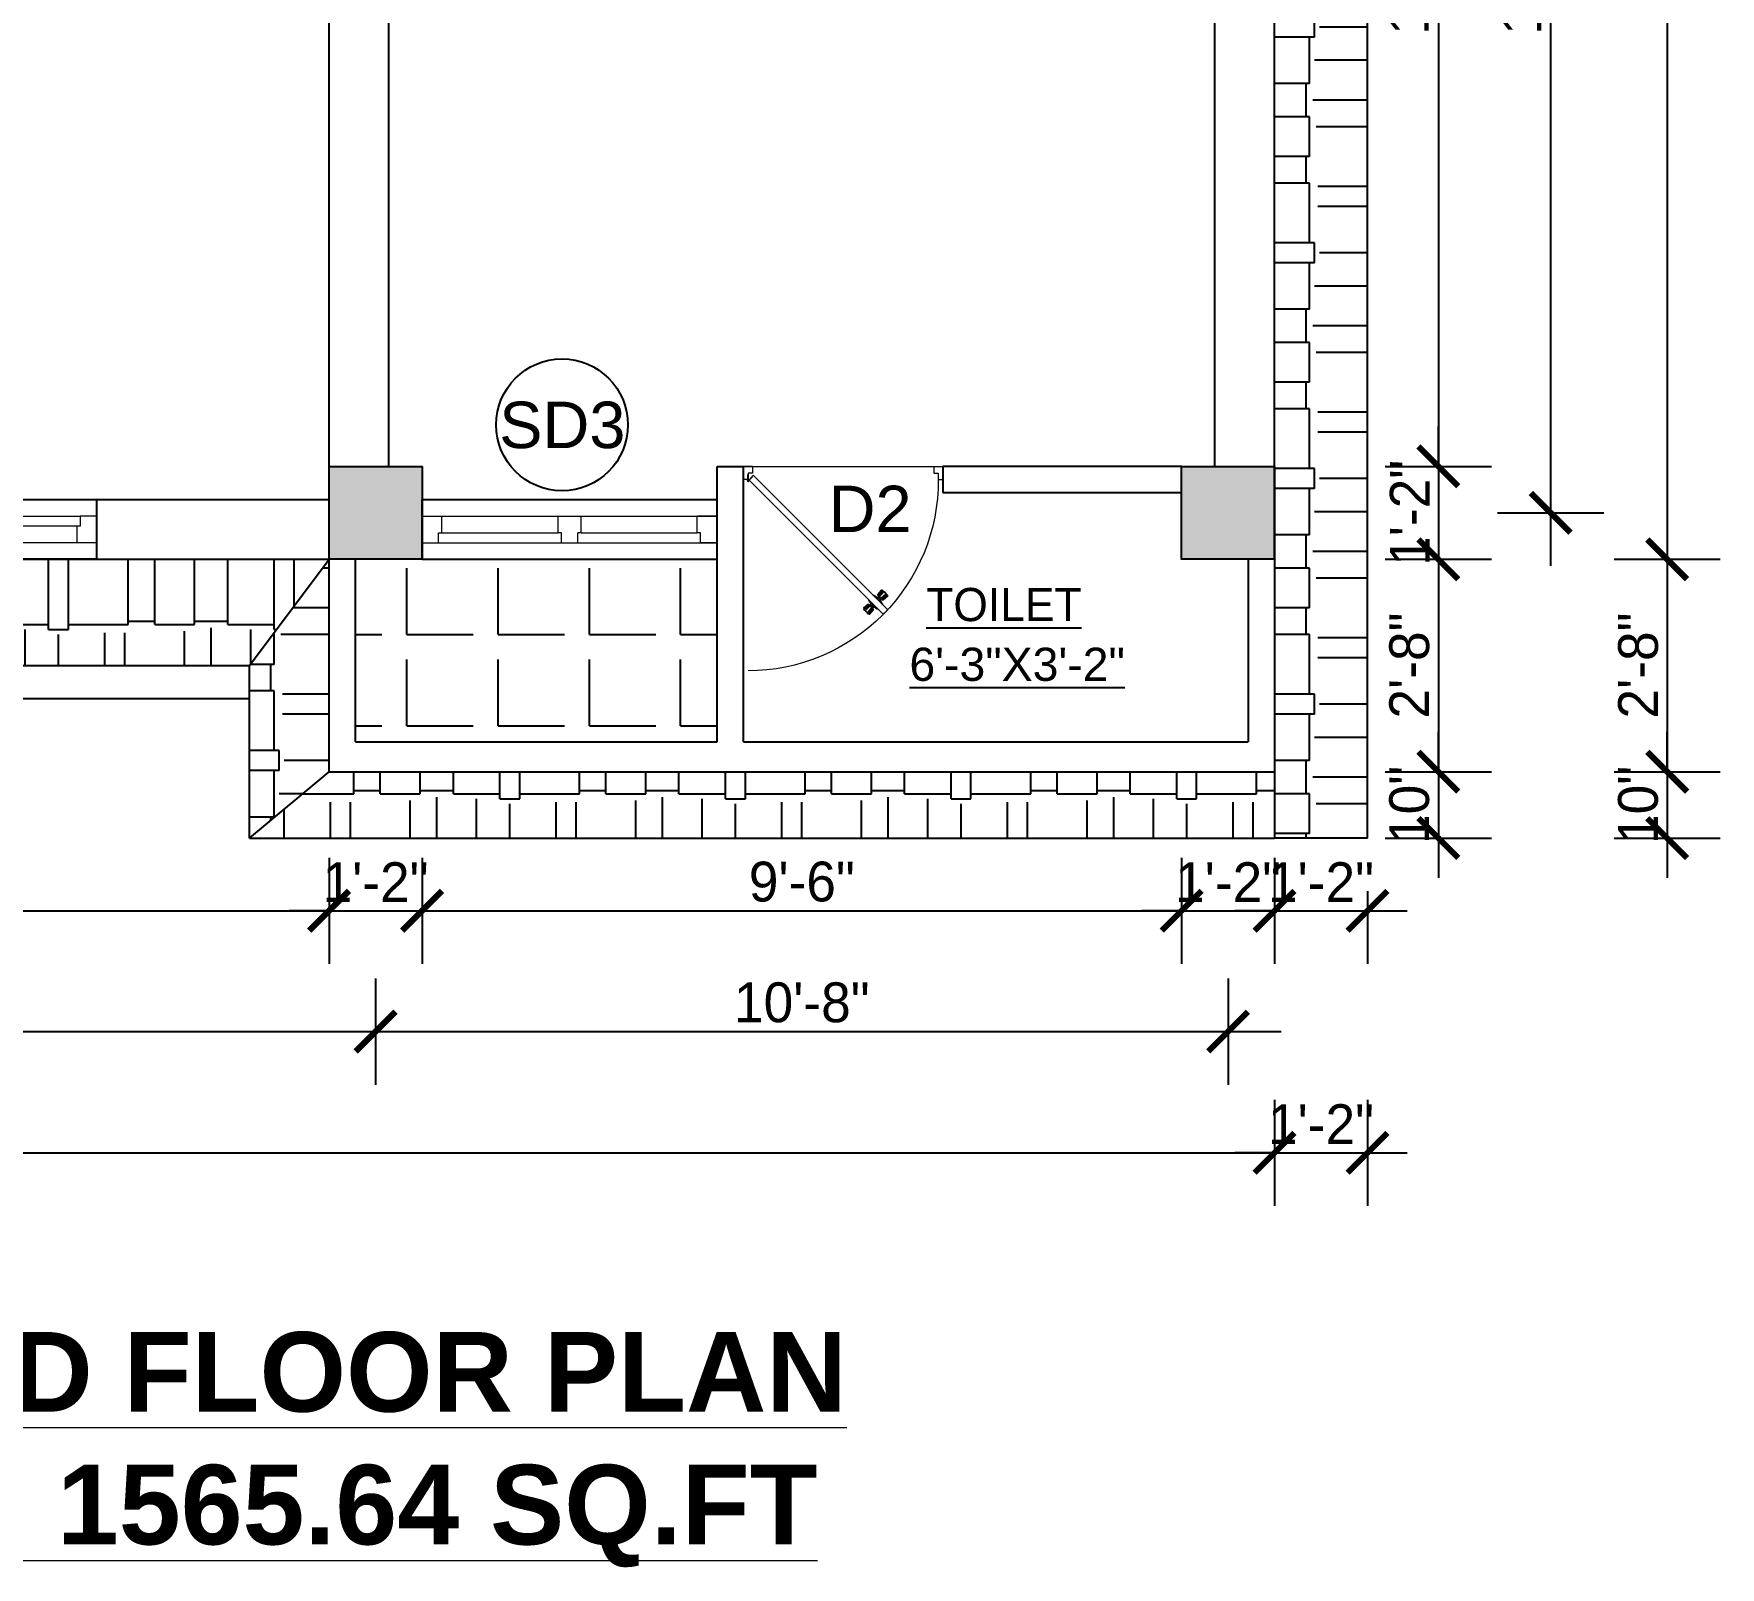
# Model space of a CAD drawing. Header units: inches. Extents: x 3672 to 10975, y -27382 to -746.
# Drawn here: x 5031.4 to 5285.6, y -25804.3 to -25573.3 of the extents above; entities that cross this region are included whole.
import ezdxf

# ---------------------------------------------------------------- set-up
doc = ezdxf.new("R2010")
doc.units = ezdxf.units.IN
doc.header["$LTSCALE"] = 17
doc.header["$MEASUREMENT"] = 0
for name, color, linetype, lineweight in [('25 BOT BAR', 12, 'Continuous', 25), ('DOOR & WIN', 1, 'Continuous', 25), ('OUTLINE', 1, 'Continuous', 25), ('PUERTAS', 7, 'Continuous', 9), ('TEXT', 231, 'Continuous', 20), ('WINDOW FRAME PLAN', 162, 'Continuous', 18)]:
    doc.layers.add(name, color=color, linetype=linetype, lineweight=lineweight)
doc.styles.add('ARCHITECTURE', font='stylu.ttf')
doc.styles.add('DIMTEXT', font='arial.ttf', dxfattribs={"height": 6})
doc.dimstyles.new('8 SCALE', dxfattribs={"dimscale": 0, "dimtxt": 6, "dimasz": 6, "dimexe": 8, "dimexo": 8, "dimgap": 1.25, "dimtad": 1, "dimdec": 0, "dimzin": 3, "dimdsep": 46, "dimlunit": 4, "dimtxsty": 'ARCHITECTURE', "dimblk": 'ARCHTICK', "dimcen": 8, "dimdle": 8, "dimclrd": 5, "dimclre": 5, "dimclrt": 7, "dimadec": 0, "dimazin": 0, "dimtfac": 0.75, "dimtdec": 0, "dimtix": 1, "dimtmove": 2, "dimatfit": 3, "dimldrblk": 'ARCHTICK', "dimfxl": 8, "dimfxlon": 1, "dimtolj": 1, "dimtzin": 0, "dimlwd": -1, "dimlwe": -1, "dimarcsym": 0})
pattern_1 = [(90, (-5252.342, -6798.299), (-12, 25.5), [6, -5, 7, -3, 9, -4]), (90, (-5252.842, -6792.299), (-12, 25.5), [5, -19, 4, -6]), (90, (-5251.592, -6780.299), (-12, 25.5), [3, -31]), (180, (-5252.342, -6798.299), (-12, -8.5), [11.5, -36.5]), (180, (-5252.342, -6792.299), (-12, -8.5), [11.25, -36.75]), (180, (-5252.342, -6787.299), (-12, -8.5), [10.5, -37.5]), (180, (-5251.592, -6780.299), (-12, -8.5), [11.5, -36.5]), (180, (-5251.592, -6777.299), (-12, -8.5), [11.5, -36.5]), (180, (-5252.342, -6768.299), (-12, -8.5), [11, -37])]

# ---------------------------------------------------------------- blocks, each defined once
blk = doc.blocks.new('DFFDFD')
at = {"layer": 'DOOR & WIN'}
for p, q in [((-13646.78, -2252.33), (-13646.78, -2168.33)), ((-13637.78, -2168.33), (-13646.78, -2168.33)), ((-13637.78, -2168.33), (-13637.78, -2252.33)), ((-13637.78, -2252.33), (-13646.78, -2252.33)), ((-13637.78, -2252.33), (-13646.78, -2252.33))]:
    blk.add_line(p, q, dxfattribs=at)
at = {"layer": 'WINDOW FRAME PLAN'}
for p, q in [((-13644.28, -2168.33), (-13644.28, -2170.83)), ((-13640.28, -2168.33), (-13640.28, -2171.33)), ((-13644.28, -2249.83), (-13644.28, -2170.83)), ((-13644.28, -2170.83), (-13642.78, -2170.83)), ((-13642.78, -2170.83), (-13642.78, -2171.33)), ((-13642.78, -2171.33), (-13642.78, -2197.83)), ((-13642.78, -2171.33), (-13640.28, -2171.33)), ((-13640.28, -2171.33), (-13640.28, -2249.33)), ((-13644.28, -2197.83), (-13642.78, -2197.83)), ((-13642.78, -2197.33), (-13640.28, -2197.33)), ((-13644.28, -2199.83), (-13642.78, -2199.83)), ((-13642.78, -2199.83), (-13642.78, -2200.33)), ((-13642.78, -2199.83), (-13642.78, -2220.83)), ((-13642.78, -2200.33), (-13640.28, -2200.33)), ((-13644.28, -2220.83), (-13642.78, -2220.83)), ((-13642.78, -2220.33), (-13640.28, -2220.33)), ((-13642.78, -2220.83), (-13642.78, -2220.33)), ((-13644.28, -2222.83), (-13642.78, -2222.83)), ((-13642.78, -2222.83), (-13642.78, -2249.33)), ((-13642.78, -2223.33), (-13640.28, -2223.33)), ((-13644.28, -2252.33), (-13644.28, -2249.83)), ((-13644.28, -2249.83), (-13642.78, -2249.83)), ((-13642.78, -2249.33), (-13640.28, -2249.33)), ((-13642.78, -2249.83), (-13642.78, -2249.33)), ((-13640.28, -2252.33), (-13640.28, -2249.33))]:
    blk.add_line(p, q, dxfattribs=at)
blk = doc.blocks.new('2ft6in')
at = {"layer": 'PUERTAS', "color": 2}
for p, q in [((0.84, 2.1), (21.02, 22.28)), ((21.71, 21.6), (1.47, 1.37)), ((18.33, 21.76), (18.31, 21.77)), ((21.71, 21.6), (21.02, 22.28)), ((21.18, 18.9), (21.2, 18.89)), ((0, 2), (0, 0)), ((0.6, 2), (0, 2)), ((1.33, 0), (0, 0)), ((0.6, 1.26), (0.6, 2.04)), ((0.67, 1.26), (0.6, 1.26)), ((0.67, 1.26), (0.67, 2.01)), ((0.67, 1), (0.67, 1.26)), ((1.33, 1), (0.67, 1)), ((1.31, 1.53), (0.79, 2.06)), ((1.36, 1.58), (0.81, 2.12)), ((1.36, 1.58), (1.31, 1.53)), ((1.47, 1.37), (1.31, 1.53)), ((1.33, 0), (1.33, 1)), ((28.67, 0), (28.67, 1)), ((28.67, 1), (29.33, 1)), ((28.67, 0), (30, 0)), ((29.33, 1), (29.33, 2)), ((29.33, 2), (30, 2)), ((30, 0), (30, 2))]:
    blk.add_line(p, q, dxfattribs=at)
at = {"layer": 'PUERTAS', "color": 8}
for p, q in [((18.81, 20.78), (18.04, 21.4)), ((18.86, 20.83), (18.08, 21.46)), ((18.95, 20.92), (18.2, 21.58)), ((18.44, 21.9), (18.31, 21.77)), ((19.07, 21.03), (18.34, 21.72)), ((18.44, 21.9), (18.56, 22.02)), ((18.58, 22.01), (18.56, 22.02)), ((19.3, 21.26), (18.61, 22)), ((19.42, 21.38), (18.75, 22.14)), ((19.51, 21.48), (18.88, 22.26)), ((18.91, 20.27), (19.19, 20.69)), ((19.55, 21.53), (18.93, 22.3)), ((19.13, 20.8), (19.03, 20.9)), ((19.15, 20.82), (19.05, 20.92)), ((19.09, 20.44), (19.25, 20.76)), ((19.19, 20.87), (19.1, 20.96)), ((19.25, 20.93), (19.16, 21.02)), ((19.28, 20.63), (19.32, 20.83)), ((19.4, 21.08), (19.31, 21.17)), ((19.47, 21.15), (19.38, 21.24)), ((19.43, 20.78), (19.4, 20.9)), ((19.51, 21.19), (19.42, 21.28)), ((19.55, 20.91), (19.43, 20.94)), ((19.53, 21.21), (19.44, 21.3)), ((19.7, 21.06), (19.51, 21.01)), ((19.89, 21.24), (19.58, 21.08)), ((20.07, 21.42), (19.64, 21.15)), ((20.67, 20.47), (20.51, 20.15)), ((20.85, 20.64), (20.57, 20.22)), ((19.69, 19.49), (20.12, 19.76)), ((19.87, 19.67), (20.18, 19.83)), ((20.06, 19.85), (20.25, 19.9)), ((20.21, 20), (20.33, 19.97)), ((20.21, 19.38), (20.83, 18.61)), ((20.23, 19.7), (20.32, 19.61)), ((20.25, 19.72), (20.34, 19.63)), ((20.25, 19.43), (20.88, 18.65)), ((20.29, 19.76), (20.38, 19.67)), ((20.33, 20.13), (20.36, 20.01)), ((20.34, 19.53), (21, 18.77)), ((20.36, 19.83), (20.45, 19.74)), ((20.48, 20.28), (20.44, 20.08)), ((20.46, 19.64), (21.14, 18.91)), ((20.5, 19.98), (20.6, 19.89)), ((20.57, 20.04), (20.66, 19.95)), ((20.61, 20.09), (20.7, 19.99)), ((20.63, 20.11), (20.72, 20.01)), ((20.69, 19.87), (21.42, 19.19)), ((20.81, 19.99), (21.56, 19.33)), ((20.9, 20.08), (21.68, 19.45)), ((20.95, 20.13), (21.72, 19.51)), ((21.32, 19.01), (21.2, 18.89)), ((21.32, 19.01), (21.44, 19.14)), ((21.43, 19.15), (21.44, 19.14)), ((0, 0), (30, 0))]:
    blk.add_line(p, q, dxfattribs=at)
at = {"layer": 'PUERTAS', "color": 1}
for p, q in [((18.06, 21.44), (18.48, 21.86)), ((18.74, 20.79), (18.06, 21.34)), ((18.08, 21.51), (18.45, 21.88)), ((18.11, 21.49), (18.08, 21.51)), ((18.82, 22.25), (18.45, 21.88)), ((18.9, 22.28), (18.48, 21.86)), ((18.84, 22.23), (18.82, 22.25)), ((18.83, 20.8), (19.18, 21.15)), ((18.84, 20.21), (19.1, 20.6)), ((18.92, 20.89), (18.93, 20.88)), ((19.54, 21.59), (18.99, 22.27)), ((19.02, 20.88), (19.24, 21.1)), ((19.12, 20.8), (19.03, 20.89)), ((19.1, 20.7), (19.11, 20.69)), ((19.1, 20.6), (19.1, 20.6)), ((19.11, 20.79), (19.33, 21.01)), ((19.54, 21.5), (19.18, 21.15)), ((19.45, 21.31), (19.24, 21.1)), ((19.55, 21.22), (19.33, 21.01)), ((19.45, 21.41), (19.45, 21.41)), ((19.54, 21.22), (19.45, 21.31)), ((19.64, 21.23), (19.64, 21.23)), ((19.74, 21.24), (19.73, 21.23)), ((20.12, 21.49), (19.74, 21.24)), ((20.22, 21.48), (20.22, 21.49)), ((20.91, 20.7), (20.66, 20.31)), ((20.91, 20.8), (20.91, 20.79)), ((18.85, 20.11), (18.84, 20.12)), ((19.53, 19.43), (19.54, 19.42)), ((19.64, 19.42), (20.02, 19.67)), ((20.02, 19.67), (20.03, 19.68)), ((20.12, 19.68), (20.12, 19.68)), ((20.21, 19.69), (20.43, 19.9)), ((20.22, 19.41), (20.57, 19.76)), ((20.22, 19.69), (20.31, 19.6)), ((20.22, 19.32), (20.76, 18.64)), ((20.31, 19.6), (20.52, 19.81)), ((20.31, 19.5), (20.31, 19.5)), ((20.65, 20.12), (20.43, 19.9)), ((20.74, 20.03), (20.52, 19.81)), ((20.93, 20.11), (20.57, 19.76)), ((20.64, 20.11), (20.73, 20.02)), ((20.66, 20.31), (20.65, 20.31)), ((20.65, 20.21), (20.65, 20.22)), ((20.84, 20.02), (20.83, 20.03)), ((20.86, 18.63), (21.28, 19.05)), ((20.91, 18.68), (20.94, 18.66)), ((20.94, 18.66), (21.31, 19.03)), ((21.02, 20.12), (21.7, 19.57)), ((21.7, 19.47), (21.28, 19.05)), ((21.67, 19.4), (21.31, 19.03)), ((21.65, 19.42), (21.67, 19.4))]:
    blk.add_line(p, q, dxfattribs=at)
at = {"layer": 'PUERTAS', "color": 2}
for radius in [0.129, 0.0627]:
    blk.add_circle((0.68, 2.14), radius, dxfattribs=at)
at = {"layer": 'PUERTAS', "color": 8}
blk.add_arc((0.68, 2.14), 28.65, 359.7285, 90.0333, dxfattribs=at)
at = {"layer": 'PUERTAS', "color": 1}
for centre, start, end in [((18.78, 20.84), 231.0764, 315), ((18.94, 22.23), 38.9236, 135), ((18.97, 20.93), 225, 315), ((19.16, 20.74), 135, 219.7428), ((19.06, 20.65), 315, 39.7428), ((19.4, 21.36), 315, 45), ((19.49, 21.55), 315, 38.9236), ((19.6, 21.18), 50.2572, 135), ((19.68, 21.28), 230.2572, 315), ((20.17, 21.44), 45, 135), ((20.87, 20.75), 315, 45), ((18.89, 20.16), 135, 225), ((19.59, 19.47), 225, 315), ((20.07, 19.63), 50.2572, 135), ((20.16, 19.73), 230.2572, 315), ((20.27, 19.36), 135, 218.9236), ((20.35, 19.55), 135, 225), ((20.7, 20.26), 135, 219.7428), ((20.6, 20.17), 315, 39.7428), ((20.78, 19.98), 45, 135), ((20.82, 18.68), 218.9236, 315), ((20.98, 20.07), 51.0764, 135), ((21.65, 19.52), 315, 51.0764)]:
    blk.add_arc(centre, 0.0667, start, end, dxfattribs=at)
blk = doc.blocks.new('*U2800')
at = {"color": 3}
blk.add_blockref('2ft6in', (0, 0), dxfattribs=at)
blk = doc.blocks.new('_ArchTick')
at = {"color": 0, "linetype": 'ByBlock', "const_width": 0.15}
blk.add_lwpolyline([(-0.5, -0.5), (0.5, 0.5)], dxfattribs=at)
blk = doc.blocks.new('*D2988')
at = {"layer": '25 BOT BAR', "color": 5, "transparency": 16777216}
for p, q in [((4921.95, -25697.41), (4921.95, -25713.41)), ((5075.95, -25697.41), (5075.95, -25713.41)), ((4913.95, -25705.41), (5083.95, -25705.41))]:
    blk.add_line(p, q, dxfattribs=at)
at = {"layer": 'Defpoints', "color": 0, "transparency": 16777216}
for p in [(4921.95, -25652.46), (5075.95, -25652.46), (5075.95, -25705.41)]:
    blk.add_point(p, dxfattribs=at)
at = {"layer": '25 BOT BAR', "color": 5, "transparency": 16777216, "xscale": 6, "yscale": 6, "zscale": 6, "rotation": 180}
blk.add_blockref('_ArchTick', (4921.95, -25705.41), dxfattribs=at)
at = {"layer": '25 BOT BAR', "color": 5, "transparency": 16777216, "xscale": 6, "yscale": 6, "zscale": 6}
blk.add_blockref('_ArchTick', (5075.95, -25705.41), dxfattribs=at)
at = {"layer": '25 BOT BAR', "color": 7, "transparency": 16777216, "insert": (4998.95, -25701.05), "char_height": 6, "attachment_point": 5, "style": 'ARCHITECTURE'}
blk.add_mtext('\\A1;12\'-10"', dxfattribs=at)
blk = doc.blocks.new('*D2989')
at = {"layer": '25 BOT BAR', "color": 5, "transparency": 16777216}
for p, q in [((5075.95, -25697.41), (5075.95, -25713.41)), ((5089.95, -25697.41), (5089.95, -25713.41)), ((5075.95, -25705.41), (5069.95, -25705.41)), ((5075.95, -25705.41), (5089.95, -25705.41)), ((5089.95, -25705.41), (5095.95, -25705.41))]:
    blk.add_line(p, q, dxfattribs=at)
at = {"layer": 'Defpoints', "color": 0, "transparency": 16777216}
for p in [(5075.95, -25652.46), (5089.95, -25652.46), (5089.95, -25705.41)]:
    blk.add_point(p, dxfattribs=at)
at = {"layer": '25 BOT BAR', "color": 5, "transparency": 16777216, "xscale": 6, "yscale": 6, "zscale": 6}
blk.add_blockref('_ArchTick', (5075.95, -25705.41), dxfattribs=at)
at = {"layer": '25 BOT BAR', "color": 5, "transparency": 16777216, "xscale": 6, "yscale": 6, "zscale": 6, "rotation": 180}
blk.add_blockref('_ArchTick', (5089.95, -25705.41), dxfattribs=at)
at = {"layer": '25 BOT BAR', "color": 7, "transparency": 16777216, "insert": (5082.95, -25701.1), "char_height": 6, "attachment_point": 5, "style": 'ARCHITECTURE'}
blk.add_mtext('\\A1;1\'-2"', dxfattribs=at)
blk = doc.blocks.new('*D2990')
at = {"layer": '25 BOT BAR', "color": 5, "transparency": 16777216}
for p, q in [((5089.95, -25697.41), (5089.95, -25713.41)), ((5204.41, -25697.41), (5204.41, -25713.41)), ((5081.95, -25705.41), (5212.41, -25705.41))]:
    blk.add_line(p, q, dxfattribs=at)
at = {"layer": 'Defpoints', "color": 0, "transparency": 16777216}
for p in [(5089.95, -25652.46), (5204.41, -25652.46), (5204.41, -25705.41)]:
    blk.add_point(p, dxfattribs=at)
at = {"layer": '25 BOT BAR', "color": 5, "transparency": 16777216, "xscale": 6, "yscale": 6, "zscale": 6, "rotation": 180}
blk.add_blockref('_ArchTick', (5089.95, -25705.41), dxfattribs=at)
at = {"layer": '25 BOT BAR', "color": 5, "transparency": 16777216, "xscale": 6, "yscale": 6, "zscale": 6}
blk.add_blockref('_ArchTick', (5204.41, -25705.41), dxfattribs=at)
at = {"layer": '25 BOT BAR', "color": 7, "transparency": 16777216, "insert": (5147.18, -25701.05), "char_height": 6, "attachment_point": 5, "style": 'ARCHITECTURE'}
blk.add_mtext('\\A1;9\'-6"', dxfattribs=at)
blk = doc.blocks.new('*D2991')
at = {"layer": '25 BOT BAR', "color": 5, "transparency": 16777216}
for p, q in [((5204.41, -25697.41), (5204.41, -25713.41)), ((5218.41, -25697.41), (5218.41, -25713.41)), ((5204.41, -25705.41), (5198.41, -25705.41)), ((5204.41, -25705.41), (5218.41, -25705.41)), ((5218.41, -25705.41), (5224.41, -25705.41))]:
    blk.add_line(p, q, dxfattribs=at)
at = {"layer": 'Defpoints', "color": 0, "transparency": 16777216}
for p in [(5204.41, -25652.46), (5218.41, -25652.46), (5218.41, -25705.41)]:
    blk.add_point(p, dxfattribs=at)
at = {"layer": '25 BOT BAR', "color": 5, "transparency": 16777216, "xscale": 6, "yscale": 6, "zscale": 6}
blk.add_blockref('_ArchTick', (5204.41, -25705.41), dxfattribs=at)
at = {"layer": '25 BOT BAR', "color": 5, "transparency": 16777216, "xscale": 6, "yscale": 6, "zscale": 6, "rotation": 180}
blk.add_blockref('_ArchTick', (5218.41, -25705.41), dxfattribs=at)
at = {"layer": '25 BOT BAR', "color": 7, "transparency": 16777216, "insert": (5211.41, -25701.1), "char_height": 6, "attachment_point": 5, "style": 'ARCHITECTURE'}
blk.add_mtext('\\A1;1\'-2"', dxfattribs=at)
blk = doc.blocks.new('*D2993')
at = {"layer": '25 BOT BAR', "color": 5, "transparency": 16777216}
for p, q in [((4914.95, -25715.61), (4914.95, -25731.61)), ((5082.95, -25715.61), (5082.95, -25731.61)), ((4906.95, -25723.61), (5090.95, -25723.61))]:
    blk.add_line(p, q, dxfattribs=at)
at = {"layer": 'Defpoints', "color": 0, "transparency": 16777216}
for p in [(4914.95, -25645.46), (5082.95, -25645.46), (5082.95, -25723.61)]:
    blk.add_point(p, dxfattribs=at)
at = {"layer": '25 BOT BAR', "color": 5, "transparency": 16777216, "xscale": 6, "yscale": 6, "zscale": 6, "rotation": 180}
blk.add_blockref('_ArchTick', (4914.95, -25723.61), dxfattribs=at)
at = {"layer": '25 BOT BAR', "color": 5, "transparency": 16777216, "xscale": 6, "yscale": 6, "zscale": 6}
blk.add_blockref('_ArchTick', (5082.95, -25723.61), dxfattribs=at)
at = {"layer": '25 BOT BAR', "color": 7, "transparency": 16777216, "insert": (4998.95, -25719.2), "char_height": 6, "attachment_point": 5, "style": 'ARCHITECTURE'}
blk.add_mtext('\\A1;14\'-0"', dxfattribs=at)
blk = doc.blocks.new('*D2994')
at = {"layer": '25 BOT BAR', "color": 5, "transparency": 16777216}
for p, q in [((5082.95, -25715.61), (5082.95, -25731.61)), ((5211.41, -25715.61), (5211.41, -25731.61)), ((5074.95, -25723.61), (5219.41, -25723.61))]:
    blk.add_line(p, q, dxfattribs=at)
at = {"layer": 'Defpoints', "color": 0, "transparency": 16777216}
for p in [(5082.95, -25645.46), (5211.41, -25645.46), (5211.41, -25723.61)]:
    blk.add_point(p, dxfattribs=at)
at = {"layer": '25 BOT BAR', "color": 5, "transparency": 16777216, "xscale": 6, "yscale": 6, "zscale": 6, "rotation": 180}
blk.add_blockref('_ArchTick', (5082.95, -25723.61), dxfattribs=at)
at = {"layer": '25 BOT BAR', "color": 5, "transparency": 16777216, "xscale": 6, "yscale": 6, "zscale": 6}
blk.add_blockref('_ArchTick', (5211.41, -25723.61), dxfattribs=at)
at = {"layer": '25 BOT BAR', "color": 7, "transparency": 16777216, "insert": (5147.18, -25719.24), "char_height": 6, "attachment_point": 5, "style": 'ARCHITECTURE'}
blk.add_mtext('\\A1;10\'-8"', dxfattribs=at)
blk = doc.blocks.new('*D2995')
at = {"layer": '25 BOT BAR', "color": 5, "transparency": 16777216}
for p, q in [((4757.95, -25733.87), (4757.95, -25749.87)), ((5218.41, -25733.87), (5218.41, -25749.87)), ((4749.95, -25741.87), (5226.41, -25741.87))]:
    blk.add_line(p, q, dxfattribs=at)
at = {"layer": 'Defpoints', "color": 0, "transparency": 16777216}
for p in [(4757.95, -25652.46), (5218.41, -25652.46), (5218.41, -25741.87)]:
    blk.add_point(p, dxfattribs=at)
at = {"layer": '25 BOT BAR', "color": 5, "transparency": 16777216, "xscale": 6, "yscale": 6, "zscale": 6, "rotation": 180}
blk.add_blockref('_ArchTick', (4757.95, -25741.87), dxfattribs=at)
at = {"layer": '25 BOT BAR', "color": 5, "transparency": 16777216, "xscale": 6, "yscale": 6, "zscale": 6}
blk.add_blockref('_ArchTick', (5218.41, -25741.87), dxfattribs=at)
at = {"layer": '25 BOT BAR', "color": 7, "transparency": 16777216, "insert": (4988.18, -25737.49), "char_height": 6, "attachment_point": 5, "style": 'ARCHITECTURE'}
blk.add_mtext('\\A1;38\'-4"', dxfattribs=at)
blk = doc.blocks.new('*D3012')
at = {"layer": '25 BOT BAR', "color": 5, "transparency": 16777216}
for p, q in [((5243.09, -25479.94), (5243.09, -25646.46)), ((5235.09, -25487.94), (5251.09, -25487.94)), ((5235.09, -25638.46), (5251.09, -25638.46))]:
    blk.add_line(p, q, dxfattribs=at)
at = {"layer": 'Defpoints', "color": 0, "transparency": 16777216}
for p in [(5218.41, -25487.94), (5218.41, -25638.46), (5243.09, -25638.46)]:
    blk.add_point(p, dxfattribs=at)
at = {"layer": '25 BOT BAR', "color": 5, "transparency": 16777216, "xscale": 6, "yscale": 6, "zscale": 6}
for p, rotation in [((5243.09, -25487.94), 90), ((5243.09, -25638.46), 270)]:
    blk.add_blockref('_ArchTick', p, dxfattribs=dict(at, rotation=rotation))
at = {"layer": '25 BOT BAR', "color": 7, "transparency": 16777216, "insert": (5238.63, -25563.2), "char_height": 6, "attachment_point": 5, "rotation": 90, "style": 'ARCHITECTURE'}
blk.add_mtext('\\A1;12\'-7"', dxfattribs=at)
blk = doc.blocks.new('*D3013')
at = {"layer": '25 BOT BAR', "color": 5, "transparency": 16777216}
for p, q in [((5243.09, -25638.46), (5243.09, -25632.46)), ((5235.09, -25638.46), (5251.09, -25638.46)), ((5243.09, -25638.46), (5243.09, -25652.46)), ((5235.09, -25652.46), (5251.09, -25652.46)), ((5243.09, -25652.46), (5243.09, -25658.46))]:
    blk.add_line(p, q, dxfattribs=at)
at = {"layer": 'Defpoints', "color": 0, "transparency": 16777216}
for p in [(5218.41, -25638.46), (5218.41, -25652.46), (5243.09, -25652.46)]:
    blk.add_point(p, dxfattribs=at)
at = {"layer": '25 BOT BAR', "color": 5, "transparency": 16777216, "xscale": 6, "yscale": 6, "zscale": 6}
for p, rotation in [((5243.09, -25638.46), 270), ((5243.09, -25652.46), 90)]:
    blk.add_blockref('_ArchTick', p, dxfattribs=dict(at, rotation=rotation))
at = {"layer": '25 BOT BAR', "color": 7, "transparency": 16777216, "insert": (5238.78, -25645.46), "char_height": 6, "attachment_point": 5, "rotation": 90, "style": 'ARCHITECTURE'}
blk.add_mtext('\\A1;1\'-2"', dxfattribs=at)
blk = doc.blocks.new('*D3014')
at = {"layer": '25 BOT BAR', "color": 5, "transparency": 16777216}
for p, q in [((5243.09, -25644.46), (5243.09, -25692.46)), ((5235.09, -25652.46), (5251.09, -25652.46)), ((5235.09, -25684.46), (5251.09, -25684.46))]:
    blk.add_line(p, q, dxfattribs=at)
at = {"layer": 'Defpoints', "color": 0, "transparency": 16777216}
for p in [(5218.41, -25652.46), (5218.41, -25684.46), (5243.09, -25684.46)]:
    blk.add_point(p, dxfattribs=at)
at = {"layer": '25 BOT BAR', "color": 5, "transparency": 16777216, "xscale": 6, "yscale": 6, "zscale": 6}
for p, rotation in [((5243.09, -25652.46), 90), ((5243.09, -25684.46), 270)]:
    blk.add_blockref('_ArchTick', p, dxfattribs=dict(at, rotation=rotation))
at = {"layer": '25 BOT BAR', "color": 7, "transparency": 16777216, "insert": (5238.74, -25668.46), "char_height": 6, "attachment_point": 5, "rotation": 90, "style": 'ARCHITECTURE'}
blk.add_mtext('\\A1;2\'-8"', dxfattribs=at)
blk = doc.blocks.new('*D3017')
at = {"layer": '25 BOT BAR', "color": 5, "transparency": 16777216}
for p, q in [((5260.01, -25472.94), (5260.01, -25653.46)), ((5252.01, -25480.94), (5268.01, -25480.94)), ((5252.01, -25645.46), (5268.01, -25645.46))]:
    blk.add_line(p, q, dxfattribs=at)
at = {"layer": 'Defpoints', "color": 0, "transparency": 16777216}
for p in [(5211.41, -25480.94), (5211.41, -25645.46), (5260.01, -25645.46)]:
    blk.add_point(p, dxfattribs=at)
at = {"layer": '25 BOT BAR', "color": 5, "transparency": 16777216, "xscale": 6, "yscale": 6, "zscale": 6}
for p, rotation in [((5260.01, -25480.94), 90), ((5260.01, -25645.46), 270)]:
    blk.add_blockref('_ArchTick', p, dxfattribs=dict(at, rotation=rotation))
at = {"layer": '25 BOT BAR', "color": 7, "transparency": 16777216, "insert": (5255.66, -25563.2), "char_height": 6, "attachment_point": 5, "rotation": 90, "style": 'ARCHITECTURE'}
blk.add_mtext('\\A1;13\'-9"', dxfattribs=at)
blk = doc.blocks.new('*D3018')
at = {"layer": '25 BOT BAR', "color": 5, "transparency": 16777216}
for p, q in [((5277.57, -25184.46), (5277.57, -25660.46)), ((5269.57, -25192.46), (5285.57, -25192.46)), ((5269.57, -25652.46), (5285.57, -25652.46))]:
    blk.add_line(p, q, dxfattribs=at)
at = {"layer": 'Defpoints', "color": 0, "transparency": 16777216}
for p in [(5218.41, -25192.46), (5218.41, -25652.46), (5277.57, -25652.46)]:
    blk.add_point(p, dxfattribs=at)
at = {"layer": '25 BOT BAR', "color": 5, "transparency": 16777216, "xscale": 6, "yscale": 6, "zscale": 6}
for p, rotation in [((5277.57, -25192.46), 90), ((5277.57, -25652.46), 270)]:
    blk.add_blockref('_ArchTick', p, dxfattribs=dict(at, rotation=rotation))
at = {"layer": '25 BOT BAR', "color": 7, "transparency": 16777216, "insert": (5273.18, -25422.46), "char_height": 6, "attachment_point": 5, "rotation": 90, "style": 'ARCHITECTURE'}
blk.add_mtext('\\A1;38\'-4"', dxfattribs=at)
blk = doc.blocks.new('*D3019')
at = {"layer": '25 BOT BAR', "color": 5, "transparency": 16777216}
for p, q in [((5277.57, -25644.46), (5277.57, -25692.46)), ((5269.57, -25652.46), (5285.57, -25652.46)), ((5269.57, -25684.46), (5285.57, -25684.46))]:
    blk.add_line(p, q, dxfattribs=at)
at = {"layer": 'Defpoints', "color": 0, "transparency": 16777216}
for p in [(5218.41, -25652.46), (5218.41, -25684.46), (5277.57, -25684.46)]:
    blk.add_point(p, dxfattribs=at)
at = {"layer": '25 BOT BAR', "color": 5, "transparency": 16777216, "xscale": 6, "yscale": 6, "zscale": 6}
for p, rotation in [((5277.57, -25652.46), 90), ((5277.57, -25684.46), 270)]:
    blk.add_blockref('_ArchTick', p, dxfattribs=dict(at, rotation=rotation))
at = {"layer": '25 BOT BAR', "color": 7, "transparency": 16777216, "insert": (5273.22, -25668.46), "char_height": 6, "attachment_point": 5, "rotation": 90, "style": 'ARCHITECTURE'}
blk.add_mtext('\\A1;2\'-8"', dxfattribs=at)
blk = doc.blocks.new('*D3024')
at = {"layer": '25 BOT BAR', "color": 5, "transparency": 16777216}
for p, q in [((5243.09, -25684.46), (5243.09, -25678.46)), ((5235.09, -25684.46), (5251.09, -25684.46)), ((5243.09, -25684.46), (5243.09, -25694.46)), ((5235.09, -25694.46), (5251.09, -25694.46)), ((5243.09, -25694.46), (5243.09, -25700.46))]:
    blk.add_line(p, q, dxfattribs=at)
at = {"layer": 'Defpoints', "color": 0, "transparency": 16777216}
for p in [(5218.41, -25684.46), (5218.41, -25694.46), (5243.09, -25694.46)]:
    blk.add_point(p, dxfattribs=at)
at = {"layer": '25 BOT BAR', "color": 5, "transparency": 16777216, "xscale": 6, "yscale": 6, "zscale": 6}
for p, rotation in [((5243.09, -25684.46), 270), ((5243.09, -25694.46), 90)]:
    blk.add_blockref('_ArchTick', p, dxfattribs=dict(at, rotation=rotation))
at = {"layer": '25 BOT BAR', "color": 7, "transparency": 16777216, "insert": (5238.73, -25689.46), "char_height": 6, "attachment_point": 5, "rotation": 90, "style": 'ARCHITECTURE'}
blk.add_mtext('\\A1;10"', dxfattribs=at)
blk = doc.blocks.new('*D3025')
at = {"layer": '25 BOT BAR', "color": 5, "transparency": 16777216}
for p, q in [((5277.57, -25684.46), (5277.57, -25678.46)), ((5269.57, -25684.46), (5285.57, -25684.46)), ((5277.57, -25684.46), (5277.57, -25694.46)), ((5269.57, -25694.46), (5285.57, -25694.46)), ((5277.57, -25694.46), (5277.57, -25700.46))]:
    blk.add_line(p, q, dxfattribs=at)
at = {"layer": 'Defpoints', "color": 0, "transparency": 16777216}
for p in [(5218.41, -25684.46), (5218.41, -25694.46), (5277.57, -25694.46)]:
    blk.add_point(p, dxfattribs=at)
at = {"layer": '25 BOT BAR', "color": 5, "transparency": 16777216, "xscale": 6, "yscale": 6, "zscale": 6}
for p, rotation in [((5277.57, -25684.46), 270), ((5277.57, -25694.46), 90)]:
    blk.add_blockref('_ArchTick', p, dxfattribs=dict(at, rotation=rotation))
at = {"layer": '25 BOT BAR', "color": 7, "transparency": 16777216, "insert": (5273.21, -25689.46), "char_height": 6, "attachment_point": 5, "rotation": 90, "style": 'ARCHITECTURE'}
blk.add_mtext('\\A1;10"', dxfattribs=at)
blk = doc.blocks.new('*D3026')
at = {"layer": '25 BOT BAR', "color": 5, "transparency": 16777216}
for p, q in [((5218.41, -25697.41), (5218.41, -25713.41)), ((5232.41, -25702.46), (5232.41, -25713.41)), ((5218.41, -25705.41), (5212.41, -25705.41)), ((5218.41, -25705.41), (5232.41, -25705.41)), ((5232.41, -25705.41), (5238.41, -25705.41))]:
    blk.add_line(p, q, dxfattribs=at)
at = {"layer": 'Defpoints', "color": 0, "transparency": 16777216}
for p in [(5218.41, -25652.46), (5232.41, -25694.46), (5232.41, -25705.41)]:
    blk.add_point(p, dxfattribs=at)
at = {"layer": '25 BOT BAR', "color": 5, "transparency": 16777216, "xscale": 6, "yscale": 6, "zscale": 6}
blk.add_blockref('_ArchTick', (5218.41, -25705.41), dxfattribs=at)
at = {"layer": '25 BOT BAR', "color": 5, "transparency": 16777216, "xscale": 6, "yscale": 6, "zscale": 6, "rotation": 180}
blk.add_blockref('_ArchTick', (5232.41, -25705.41), dxfattribs=at)
at = {"layer": '25 BOT BAR', "color": 7, "transparency": 16777216, "insert": (5225.41, -25701.1), "char_height": 6, "attachment_point": 5, "style": 'ARCHITECTURE'}
blk.add_mtext('\\A1;1\'-2"', dxfattribs=at)
blk = doc.blocks.new('*D3027')
at = {"layer": '25 BOT BAR', "color": 5, "transparency": 16777216}
for p, q in [((5218.41, -25733.87), (5218.41, -25749.87)), ((5232.41, -25733.87), (5232.41, -25749.87)), ((5218.41, -25741.87), (5212.41, -25741.87)), ((5218.41, -25741.87), (5232.41, -25741.87)), ((5232.41, -25741.87), (5238.41, -25741.87))]:
    blk.add_line(p, q, dxfattribs=at)
at = {"layer": 'Defpoints', "color": 0, "transparency": 16777216}
for p in [(5218.41, -25652.46), (5232.41, -25694.46), (5232.41, -25741.87)]:
    blk.add_point(p, dxfattribs=at)
at = {"layer": '25 BOT BAR', "color": 5, "transparency": 16777216, "xscale": 6, "yscale": 6, "zscale": 6}
blk.add_blockref('_ArchTick', (5218.41, -25741.87), dxfattribs=at)
at = {"layer": '25 BOT BAR', "color": 5, "transparency": 16777216, "xscale": 6, "yscale": 6, "zscale": 6, "rotation": 180}
blk.add_blockref('_ArchTick', (5232.41, -25741.87), dxfattribs=at)
at = {"layer": '25 BOT BAR', "color": 7, "transparency": 16777216, "insert": (5225.41, -25737.56), "char_height": 6, "attachment_point": 5, "style": 'ARCHITECTURE'}
blk.add_mtext('\\A1;1\'-2"', dxfattribs=at)
blk = doc.blocks.new('*D3029')
at = {"layer": '25 BOT BAR', "color": 5, "transparency": 16777216}
for p, q in [((4702.63, -25660.46), (4702.63, -25702.46)), ((4710.63, -25668.46), (4694.63, -25668.46)), ((4710.63, -25694.46), (4694.63, -25694.46))]:
    blk.add_line(p, q, dxfattribs=at)
at = {"layer": 'Defpoints', "color": 0, "transparency": 16777216}
for p in [(4741.95, -25668.46), (4702.63, -25694.46), (5063.95, -25694.46)]:
    blk.add_point(p, dxfattribs=at)
at = {"layer": '25 BOT BAR', "color": 5, "transparency": 16777216, "xscale": 6, "yscale": 6, "zscale": 6}
for p, rotation in [((4702.63, -25668.46), 90), ((4702.63, -25694.46), 270)]:
    blk.add_blockref('_ArchTick', p, dxfattribs=dict(at, rotation=rotation))
at = {"layer": '25 BOT BAR', "color": 7, "transparency": 16777216, "insert": (4698.32, -25681.46), "char_height": 6, "attachment_point": 5, "rotation": 90, "style": 'ARCHITECTURE'}
blk.add_mtext('\\A1;2\'-2"', dxfattribs=at)
blk = doc.blocks.new('*D3030')
at = {"layer": '25 BOT BAR', "color": 5, "transparency": 16777216}
for p, q in [((4667.01, -25644.46), (4667.01, -25702.46)), ((4675.01, -25652.46), (4659.01, -25652.46)), ((4675.01, -25694.46), (4659.01, -25694.46))]:
    blk.add_line(p, q, dxfattribs=at)
at = {"layer": 'Defpoints', "color": 0, "transparency": 16777216}
for p in [(4757.95, -25652.46), (4667.01, -25694.46), (5063.95, -25694.46)]:
    blk.add_point(p, dxfattribs=at)
at = {"layer": '25 BOT BAR', "color": 5, "transparency": 16777216, "xscale": 6, "yscale": 6, "zscale": 6}
for p, rotation in [((4667.01, -25652.46), 90), ((4667.01, -25694.46), 270)]:
    blk.add_blockref('_ArchTick', p, dxfattribs=dict(at, rotation=rotation))
at = {"layer": '25 BOT BAR', "color": 7, "transparency": 16777216, "insert": (4662.65, -25673.46), "char_height": 6, "attachment_point": 5, "rotation": 90, "style": 'ARCHITECTURE'}
blk.add_mtext('\\A1;3\'-6"', dxfattribs=at)

msp = doc.modelspace()

# ---------------------------------------------------------------- hatches: boundary and pattern name
at = {"layer": 'DOOR & WIN'}
h = msp.add_hatch(color=256, dxfattribs=at)
h.dxf.hatch_style = 1
h.paths.add_polyline_path([(5089.95, -25638.46), (5075.95, -25638.46), (5075.95, -25652.46), (5089.95, -25652.46)])
h = msp.add_hatch(color=256, dxfattribs=at)
h.dxf.hatch_style = 1
h.paths.add_polyline_path([(5218.41, -25638.46), (5204.41, -25638.46), (5204.41, -25652.46), (5218.41, -25652.46)])
at = {"layer": 'OUTLINE'}
h = msp.add_hatch(dxfattribs=at)
h.set_pattern_fill('AR-RSHKE', color=8, angle=90)
h.set_pattern_definition(pattern_1)
h.paths.add_polyline_path([(5232.41, -25192.46), (5218.41, -25192.46), (5218.41, -25206.46), (5218.41, -25345.46), (5218.41, -25359.46), (5218.41, -25694.46), (5232.41, -25694.46)])
h = msp.add_hatch(dxfattribs=at)
h.set_pattern_fill('AR-RSHKE', color=8)
h.set_pattern_definition([(0, (-5252.342, -6798.299), (25.5, 12), [6, -5, 7, -3, 9, -4]), (0, (-5246.342, -6797.799), (25.5, 12), [5, -19, 4, -6]), (0, (-5234.342, -6799.049), (25.5, 12), [3, -31]), (90, (-5252.342, -6798.299), (-8.5, 12), [11.5, -36.5]), (90, (-5246.342, -6798.299), (-8.5, 12), [11.25, -36.75]), (90, (-5241.342, -6798.299), (-8.5, 12), [10.5, -37.5]), (90, (-5234.342, -6799.049), (-8.5, 12), [11.5, -36.5]), (90, (-5231.342, -6799.049), (-8.5, 12), [11.5, -36.5]), (90, (-5222.342, -6798.299), (-8.5, 12), [11, -37])])
h.paths.add_polyline_path([(5075.95, -25652.46), (4921.95, -25652.46), (4907.95, -25652.46), (4893.51, -25652.46), (4893.51, -25668.46), (5063.95, -25668.46)])
h = msp.add_hatch(dxfattribs=at)
h.set_pattern_fill('AR-RSHKE', color=8, angle=90)
h.set_pattern_definition(pattern_1)
h.paths.add_polyline_path([(5063.95, -25694.46), (5075.95, -25684.46), (5075.95, -25652.46), (5063.95, -25668.46)])
h = msp.add_hatch(dxfattribs=at)
h.set_pattern_fill('ANGLE', color=8, scale=50)
h.set_pattern_definition([(0, (-5252.342, -5863.81), (0, 13.75), [10, -3.75]), (90, (-5252.342, -5863.81), (-13.75, 8e-16), [10, -3.75])])
h.paths.add_polyline_path([(5089.95, -25652.46), (5079.95, -25652.46), (5079.95, -25679.96), (5134.41, -25679.96), (5134.41, -25652.46)])
h = msp.add_hatch(dxfattribs=at)
h.set_pattern_fill('AR-RSHKE', color=8)
h.set_pattern_definition([(0, (-5252.342, -5863.81), (25.5, 12), [6, -5, 7, -3, 9, -4]), (0, (-5246.342, -5863.31), (25.5, 12), [5, -19, 4, -6]), (0, (-5234.342, -5864.56), (25.5, 12), [3, -31]), (90, (-5252.342, -5863.81), (-8.5, 12), [11.5, -36.5]), (90, (-5246.342, -5863.81), (-8.5, 12), [11.25, -36.75]), (90, (-5241.342, -5863.81), (-8.5, 12), [10.5, -37.5]), (90, (-5234.342, -5864.56), (-8.5, 12), [11.5, -36.5]), (90, (-5231.342, -5864.56), (-8.5, 12), [11.5, -36.5]), (90, (-5222.342, -5863.81), (-8.5, 12), [11, -37])])
h.paths.add_polyline_path([(5075.95, -25684.46), (5063.95, -25694.46), (5218.41, -25694.46), (5218.41, -25684.46)])

# ---------------------------------------------------------------- linework, layer by layer
at = {"layer": '25 BOT BAR'}
for p, q in [((5134.41, -25643.46), (5134.41, -25638.46)), ((5134.41, -25638.46), (5138.41, -25638.46)), ((5138.41, -25679.96), (5138.41, -25638.46)), ((5204.41, -25638.46), (5168.41, -25638.46)), ((5168.41, -25638.46), (5168.41, -25642.46)), ((5089.95, -25643.46), (5134.41, -25643.46)), ((5089.95, -25652.46), (5089.95, -25643.46)), ((5134.41, -25652.46), (5134.41, -25643.46)), ((5204.41, -25642.46), (5168.41, -25642.46)), ((5063.95, -25668.46), (5075.95, -25652.46)), ((5075.95, -25684.46), (5075.95, -25652.46)), ((5079.95, -25679.96), (5079.95, -25652.46)), ((5089.95, -25652.46), (5134.41, -25652.46)), ((5134.41, -25679.96), (5134.41, -25652.46)), ((5214.41, -25652.46), (5214.41, -25679.96)), ((5218.41, -25652.46), (5218.41, -25694.46)), ((5063.95, -25694.46), (5063.95, -25668.46)), ((5063.95, -25673.46), (5017.41, -25673.46)), ((5063.95, -25694.46), (5075.95, -25684.46)), ((5232.41, -25694.46), (5218.41, -25694.46))]:
    msp.add_line(p, q, dxfattribs=at)
msp.add_circle((5111.05, -25632.21), 9.93, dxfattribs=at)
at = {"layer": 'DOOR & WIN'}
for p, q in [((5232.41, -25694.46), (5232.41, -25192.46)), ((5218.41, -25652.46), (5218.41, -25359.46)), ((5209.41, -25638.46), (5209.41, -25487.94)), ((5084.95, -25638.46), (5084.95, -25523.94)), ((5075.95, -25638.46), (5075.95, -25529.94)), ((4956.95, -25643.46), (5075.95, -25643.46)), ((4921.95, -25652.46), (5075.95, -25652.46)), ((4741.95, -25668.46), (5063.95, -25668.46)), ((5079.95, -25679.96), (5134.41, -25679.96)), ((5138.41, -25679.96), (5214.41, -25679.96)), ((5075.95, -25684.46), (5218.41, -25684.46)), ((5063.95, -25694.46), (5218.41, -25694.46))]:
    msp.add_line(p, q, dxfattribs=at)
at = {"layer": 'OUTLINE'}
for points in [[(5075.95, -25638.46), (5089.95, -25638.46), (5089.95, -25652.46), (5075.95, -25652.46)], [(5204.41, -25638.46), (5218.41, -25638.46), (5218.41, -25652.46), (5204.41, -25652.46)]]:
    msp.add_lwpolyline(points, close=True, dxfattribs=at)
at = {"layer": 'WINDOW FRAME PLAN'}
for p, q in [((5089.95, -25645.96), (5134.41, -25645.96)), ((5089.95, -25645.96), (5089.95, -25649.96)), ((5089.95, -25645.96), (5092.95, -25645.96)), ((5092.95, -25648.46), (5092.95, -25645.96)), ((5110.45, -25648.46), (5110.45, -25645.96)), ((5110.45, -25645.96), (5113.91, -25645.96)), ((5113.91, -25648.46), (5113.91, -25645.96)), ((5134.41, -25645.96), (5131.41, -25645.96)), ((5131.41, -25648.46), (5131.41, -25645.96)), ((5134.41, -25645.96), (5134.41, -25649.96)), ((5092.45, -25649.96), (5092.45, -25648.46)), ((5092.45, -25648.46), (5092.95, -25648.46)), ((5092.95, -25648.46), (5110.45, -25648.46)), ((5110.95, -25648.46), (5110.45, -25648.46)), ((5110.95, -25649.96), (5110.95, -25648.46)), ((5113.41, -25649.96), (5113.41, -25648.46)), ((5113.91, -25648.46), (5113.41, -25648.46)), ((5113.91, -25648.46), (5131.41, -25648.46)), ((5131.91, -25648.46), (5131.41, -25648.46)), ((5131.91, -25649.96), (5131.91, -25648.46)), ((5089.95, -25649.96), (5134.41, -25649.96)), ((5089.95, -25649.96), (5092.45, -25649.96)), ((5134.41, -25649.96), (5131.91, -25649.96))]:
    msp.add_line(p, q, dxfattribs=at)

# ---------------------------------------------------------------- block references
at = {"layer": 'DOOR & WIN', "xscale": -1, "rotation": 180}
msp.add_blockref('*U2800', (5138.41, -25638.46), dxfattribs=at)
at = {"layer": 'OUTLINE', "rotation": 270}
msp.add_blockref('DFFDFD', (7209.27, -39290.24), dxfattribs=at)

# ---------------------------------------------------------------- texts
at = {"layer": 'DOOR & WIN', "char_height": 5, "attachment_point": 5}
for s, insert in [('{\\L\\C7;TOILET}', (5177.63, -25659.31)), ('{\\fArial TUR|b0|i0|c0|p34;\\L\\C7;6\'-3"X3\'-2"}', (5179.63, -25668.31))]:
    msp.add_mtext(s, dxfattribs=dict(at, insert=insert))
at = {"layer": 'TEXT', "style": 'DIMTEXT'}
msp.add_text('SD3', height=7, rotation=360, dxfattribs=at).set_placement((5101.58, -25635.71))
msp.add_text('D2', height=7, dxfattribs=at).set_placement((5151.22, -25648.37))
at = {"layer": 'TEXT', "insert": (5061.28, -25768.87), "char_height": 12, "width": 396.2985, "attachment_point": 2}
msp.add_mtext('{\\fArial|b1|i0|c0|p34;\\LSECOND FLOOR PLAN \\PAREA= 1565.64 SQ.FT}', dxfattribs=at)

# ---------------------------------------------------------------- dimensions: what is measured, and where the dimension line sits
at = {"layer": '25 BOT BAR'}
for base, p1, p2, picture, middle in [((5277.57, -25652.46), (5218.41, -25192.46), (5218.41, -25652.46), '*D3018', (5273.18, -25422.46)), ((5260.01, -25645.46), (5211.41, -25480.94), (5211.41, -25645.46), '*D3017', (5255.66, -25563.2)), ((5243.09, -25638.46), (5218.41, -25487.94), (5218.41, -25638.46), '*D3012', (5238.63, -25563.2)), ((5243.09, -25652.46), (5218.41, -25638.46), (5218.41, -25652.46), '*D3013', (5238.78, -25645.46)), ((4667.01, -25694.46), (4757.95, -25652.46), (5063.95, -25694.46), '*D3030', (4662.65, -25673.46)), ((5243.09, -25684.46), (5218.41, -25652.46), (5218.41, -25684.46), '*D3014', (5238.74, -25668.46)), ((5277.57, -25684.46), (5218.41, -25652.46), (5218.41, -25684.46), '*D3019', (5273.22, -25668.46)), ((4702.63, -25694.46), (4741.95, -25668.46), (5063.95, -25694.46), '*D3029', (4698.32, -25681.46)), ((5243.09, -25694.46), (5218.41, -25684.46), (5218.41, -25694.46), '*D3024', (5238.73, -25689.46)), ((5277.57, -25694.46), (5218.41, -25684.46), (5218.41, -25694.46), '*D3025', (5273.21, -25689.46))]:
    dim = msp.add_linear_dim(base=base, p1=p1, p2=p2, angle=90, dimstyle='8 SCALE', override={"dimscale": 1}, dxfattribs=at)
    dim.commit()
    dim.dimension.update_dxf_attribs({"geometry": picture, "text_midpoint": middle})
for base, p1, p2, picture, middle in [((5082.95, -25723.61), (4914.95, -25645.46), (5082.95, -25645.46), '*D2993', (4998.95, -25719.2)), ((5211.41, -25723.61), (5082.95, -25645.46), (5211.41, -25645.46), '*D2994', (5147.18, -25719.24)), ((5218.41, -25741.87), (4757.95, -25652.46), (5218.41, -25652.46), '*D2995', (4988.18, -25737.49)), ((5075.95, -25705.41), (4921.95, -25652.46), (5075.95, -25652.46), '*D2988', (4998.95, -25701.05)), ((5089.95, -25705.41), (5075.95, -25652.46), (5089.95, -25652.46), '*D2989', (5082.95, -25701.1)), ((5204.41, -25705.41), (5089.95, -25652.46), (5204.41, -25652.46), '*D2990', (5147.18, -25701.05)), ((5218.41, -25705.41), (5204.41, -25652.46), (5218.41, -25652.46), '*D2991', (5211.41, -25701.1)), ((5232.41, -25705.41), (5218.41, -25652.46), (5232.41, -25694.46), '*D3026', (5225.41, -25701.1)), ((5232.41, -25741.87), (5218.41, -25652.46), (5232.41, -25694.46), '*D3027', (5225.41, -25737.56))]:
    dim = msp.add_linear_dim(base=base, p1=p1, p2=p2, dimstyle='8 SCALE', override={"dimscale": 1}, dxfattribs=at)
    dim.commit()
    dim.dimension.update_dxf_attribs({"geometry": picture, "text_midpoint": middle})

doc.saveas('drawing.dxf')
